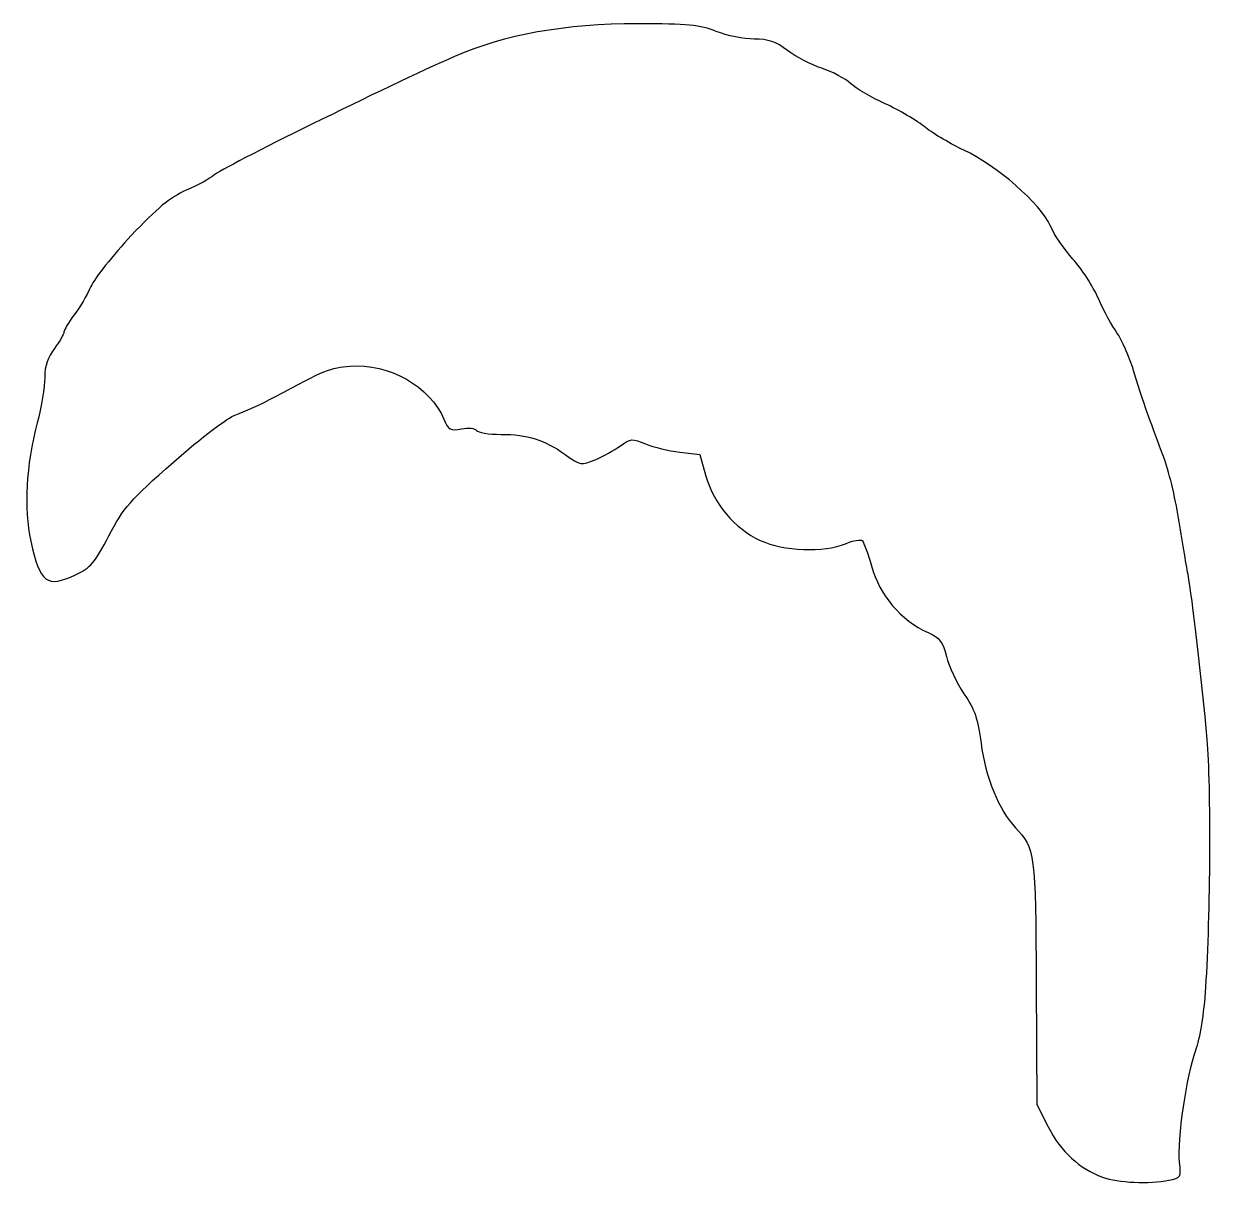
# Model space of a CAD drawing. Header units: centimetres. Extents: x -17.3 to 17.5, y -27 to 26.8.
# Drawn here: x -5.36 to 2.83, y 18.84 to 26.84 of the extents above; entities that cross this region are included whole.
import ezdxf

# ---------------------------------------------------------------- set-up
doc = ezdxf.new("R2010")
doc.units = ezdxf.units.CM
doc.header["$MEASUREMENT"] = 0
doc.layers.add('Layer 1', color=7, linetype='Continuous')

msp = doc.modelspace()

# ---------------------------------------------------------------- linework, layer by layer
at = {"layer": 'Layer 1'}
msp.add_open_spline([(2.08035, 18.89041), (1.9234, 18.94635), (1.79401, 19.06596), (1.70656, 19.23593), (1.70656, 19.23593), (1.70656, 19.23593), (1.62719, 19.39021), (1.62719, 19.39021), (1.62719, 19.39021), (1.62719, 19.39021), (1.62354, 20.22552), (1.62354, 20.22552), (1.62354, 20.22552), (1.61963, 21.12146), (1.61444, 21.16067), (1.48148, 21.29896), (1.48148, 21.29896), (1.36755, 21.41745), (1.27296, 21.64904), (1.24346, 21.88172), (1.24346, 21.88172), (1.22227, 22.04879), (1.19962, 22.1145), (1.1258, 22.22296), (1.1258, 22.22296), (1.07552, 22.29684), (1.02097, 22.41197), (1.00458, 22.4788), (1.00458, 22.4788), (0.97952, 22.58098), (0.95932, 22.60734), (0.87765, 22.64453), (0.87765, 22.64453), (0.68897, 22.73045), (0.54587, 22.89918), (0.48725, 23.10486), (0.48725, 23.10486), (0.46343, 23.18847), (0.43545, 23.26608), (0.42509, 23.27733), (0.42509, 23.27733), (0.41472, 23.28857), (0.36285, 23.27964), (0.30981, 23.25748), (0.30981, 23.25748), (0.15947, 23.19467), (-0.1189, 23.20531), (-0.27928, 23.27999), (-0.27928, 23.27999), (-0.45582, 23.3622), (-0.60058, 23.53374), (-0.65334, 23.72327), (-0.65334, 23.72327), (-0.65334, 23.72327), (-0.69479, 23.87217), (-0.69479, 23.87217), (-0.69479, 23.87217), (-0.69479, 23.87217), (-0.83315, 23.88843), (-0.83315, 23.88843), (-0.83315, 23.88843), (-0.90925, 23.89737), (-1.01543, 23.92304), (-1.06912, 23.94547), (-1.06912, 23.94547), (-1.16095, 23.98385), (-1.17126, 23.98303), (-1.24329, 23.93174), (-1.24329, 23.93174), (-1.2854, 23.90176), (-1.36385, 23.85884), (-1.41762, 23.83638), (-1.41762, 23.83638), (-1.51304, 23.79651), (-1.51802, 23.79738), (-1.62421, 23.87264), (-1.62421, 23.87264), (-1.76963, 23.97569), (-1.88224, 24.01094), (-2.06614, 24.01094), (-2.06614, 24.01094), (-2.15042, 24.01094), (-2.22696, 24.02321), (-2.23623, 24.03821), (-2.23623, 24.03821), (-2.24578, 24.05366), (-2.29055, 24.05845), (-2.33952, 24.04926), (-2.33952, 24.04926), (-2.41755, 24.03462), (-2.42924, 24.04099), (-2.45979, 24.11476), (-2.45979, 24.11476), (-2.55338, 24.3407), (-2.84134, 24.50386), (-3.10756, 24.48178), (-3.10756, 24.48178), (-3.24393, 24.47047), (-3.27946, 24.45597), (-3.62592, 24.27022), (-3.62592, 24.27022), (-3.72112, 24.21918), (-3.84232, 24.16312), (-3.89525, 24.14566), (-3.89525, 24.14566), (-3.95097, 24.12727), (-4.13185, 23.99035), (-4.32491, 23.82041), (-4.32491, 23.82041), (-4.62479, 23.55646), (-4.66958, 23.50535), (-4.76995, 23.31253), (-4.76995, 23.31253), (-4.86729, 23.12554), (-4.89666, 23.09102), (-4.99963, 23.04254), (-4.99963, 23.04254), (-5.19732, 22.94947), (-5.2473, 22.98693), (-5.30814, 23.2738), (-5.30814, 23.2738), (-5.35727, 23.50547), (-5.34199, 23.7932), (-5.26477, 24.09031), (-5.26477, 24.09031), (-5.23641, 24.19945), (-5.21299, 24.34015), (-5.21275, 24.40296), (-5.21275, 24.40296), (-5.21243, 24.48353), (-5.19281, 24.54272), (-5.14615, 24.6039), (-5.14615, 24.6039), (-5.10977, 24.6516), (-5.08, 24.70207), (-5.08, 24.71605), (-5.08, 24.71605), (-5.08, 24.73004), (-5.04906, 24.7825), (-5.01124, 24.83262), (-5.01124, 24.83262), (-4.97343, 24.88274), (-4.92111, 24.97138), (-4.89499, 25.02958), (-4.89499, 25.02958), (-4.86886, 25.08779), (-4.74309, 25.24655), (-4.6155, 25.38238), (-4.6155, 25.38238), (-4.43944, 25.56981), (-4.34809, 25.64502), (-4.23656, 25.69434), (-4.23656, 25.69434), (-4.15574, 25.73009), (-4.07135, 25.77565), (-4.04902, 25.79561), (-4.04902, 25.79561), (-3.98732, 25.85075), (-2.84139, 26.41651), (-2.38654, 26.61639), (-2.38654, 26.61639), (-2.04565, 26.7662), (-1.62156, 26.84198), (-1.12411, 26.84198), (-1.12411, 26.84198), (-0.77872, 26.84198), (-0.69579, 26.83388), (-0.58208, 26.78906), (-0.58208, 26.78906), (-0.50825, 26.75996), (-0.39086, 26.73615), (-0.32123, 26.73615), (-0.32123, 26.73615), (-0.22179, 26.73615), (-0.17234, 26.71928), (-0.0907, 26.65751), (-0.0907, 26.65751), (-0.03354, 26.61427), (0.07276, 26.55923), (0.14552, 26.5352), (0.14552, 26.5352), (0.21828, 26.51118), (0.30762, 26.46381), (0.34405, 26.42993), (0.34405, 26.42993), (0.38048, 26.39604), (0.48764, 26.33318), (0.58218, 26.29023), (0.58218, 26.29023), (0.67671, 26.24728), (0.80169, 26.1741), (0.8599, 26.1276), (0.8599, 26.1276), (0.9181, 26.08111), (1.03766, 26.01038), (1.12558, 25.97043), (1.12558, 25.97043), (1.3451, 25.87068), (1.6578, 25.59754), (1.72084, 25.45047), (1.72084, 25.45047), (1.74795, 25.38721), (1.8182, 25.28331), (1.87695, 25.21958), (1.87695, 25.21958), (1.93569, 25.15585), (2.01469, 25.03345), (2.05251, 24.94758), (2.05251, 24.94758), (2.09032, 24.86172), (2.14794, 24.75574), (2.18056, 24.71208), (2.18056, 24.71208), (2.21317, 24.66843), (2.26701, 24.54341), (2.3002, 24.43427), (2.3002, 24.43427), (2.33339, 24.32513), (2.3783, 24.18821), (2.39999, 24.13), (2.39999, 24.13), (2.42169, 24.07179), (2.4676, 23.94916), (2.50202, 23.85748), (2.50202, 23.85748), (2.53644, 23.7658), (2.58289, 23.5753), (2.60525, 23.43415), (2.60525, 23.43415), (2.62761, 23.29299), (2.65702, 23.11797), (2.67061, 23.04521), (2.67061, 23.04521), (2.69998, 22.88793), (2.76656, 22.31453), (2.8027, 21.9075), (2.8027, 21.9075), (2.83065, 21.59273), (2.82591, 20.691), (2.79372, 20.20094), (2.79372, 20.20094), (2.78126, 20.01118), (2.75489, 19.84688), (2.72366, 19.76438), (2.72366, 19.76438), (2.66222, 19.60204), (2.59554, 19.14196), (2.61206, 18.99426), (2.61206, 18.99426), (2.62376, 18.88965), (2.62104, 18.88497), (2.53911, 18.86858), (2.53911, 18.86858), (2.40158, 18.84108), (2.19059, 18.85111), (2.08035, 18.89041)], degree=3, knots=[0, 0, 0, 0, 0.0153846, 0.0153846, 0.0153846, 0.0153846, 0.0307692, 0.0307692, 0.0307692, 0.0307692, 0.0461538, 0.0461538, 0.0461538, 0.0461538, 0.0615385, 0.0615385, 0.0615385, 0.0615385, 0.0769231, 0.0769231, 0.0769231, 0.0769231, 0.0923077, 0.0923077, 0.0923077, 0.0923077, 0.1076923, 0.1076923, 0.1076923, 0.1076923, 0.1230769, 0.1230769, 0.1230769, 0.1230769, 0.1384615, 0.1384615, 0.1384615, 0.1384615, 0.1538462, 0.1538462, 0.1538462, 0.1538462, 0.1692308, 0.1692308, 0.1692308, 0.1692308, 0.1846154, 0.1846154, 0.1846154, 0.1846154, 0.2, 0.2, 0.2, 0.2, 0.2153846, 0.2153846, 0.2153846, 0.2153846, 0.2307692, 0.2307692, 0.2307692, 0.2307692, 0.2461538, 0.2461538, 0.2461538, 0.2461538, 0.2615385, 0.2615385, 0.2615385, 0.2615385, 0.2769231, 0.2769231, 0.2769231, 0.2769231, 0.2923077, 0.2923077, 0.2923077, 0.2923077, 0.3076923, 0.3076923, 0.3076923, 0.3076923, 0.3230769, 0.3230769, 0.3230769, 0.3230769, 0.3384615, 0.3384615, 0.3384615, 0.3384615, 0.3538462, 0.3538462, 0.3538462, 0.3538462, 0.3692308, 0.3692308, 0.3692308, 0.3692308, 0.3846154, 0.3846154, 0.3846154, 0.3846154, 0.4, 0.4, 0.4, 0.4, 0.4153846, 0.4153846, 0.4153846, 0.4153846, 0.4307692, 0.4307692, 0.4307692, 0.4307692, 0.4461538, 0.4461538, 0.4461538, 0.4461538, 0.4615385, 0.4615385, 0.4615385, 0.4615385, 0.4769231, 0.4769231, 0.4769231, 0.4769231, 0.4923077, 0.4923077, 0.4923077, 0.4923077, 0.5076923, 0.5076923, 0.5076923, 0.5076923, 0.5230769, 0.5230769, 0.5230769, 0.5230769, 0.5384615, 0.5384615, 0.5384615, 0.5384615, 0.5538462, 0.5538462, 0.5538462, 0.5538462, 0.5692308, 0.5692308, 0.5692308, 0.5692308, 0.5846154, 0.5846154, 0.5846154, 0.5846154, 0.6, 0.6, 0.6, 0.6, 0.6153846, 0.6153846, 0.6153846, 0.6153846, 0.6307692, 0.6307692, 0.6307692, 0.6307692, 0.6461538, 0.6461538, 0.6461538, 0.6461538, 0.6615385, 0.6615385, 0.6615385, 0.6615385, 0.6769231, 0.6769231, 0.6769231, 0.6769231, 0.6923077, 0.6923077, 0.6923077, 0.6923077, 0.7076923, 0.7076923, 0.7076923, 0.7076923, 0.7230769, 0.7230769, 0.7230769, 0.7230769, 0.7384615, 0.7384615, 0.7384615, 0.7384615, 0.7538462, 0.7538462, 0.7538462, 0.7538462, 0.7692308, 0.7692308, 0.7692308, 0.7692308, 0.7846154, 0.7846154, 0.7846154, 0.7846154, 0.8, 0.8, 0.8, 0.8, 0.8153846, 0.8153846, 0.8153846, 0.8153846, 0.8307692, 0.8307692, 0.8307692, 0.8307692, 0.8461538, 0.8461538, 0.8461538, 0.8461538, 0.8615385, 0.8615385, 0.8615385, 0.8615385, 0.8769231, 0.8769231, 0.8769231, 0.8769231, 0.8923077, 0.8923077, 0.8923077, 0.8923077, 0.9076923, 0.9076923, 0.9076923, 0.9076923, 0.9230769, 0.9230769, 0.9230769, 0.9230769, 0.9384615, 0.9384615, 0.9384615, 0.9384615, 0.9538462, 0.9538462, 0.9538462, 0.9538462, 0.9692308, 0.9692308, 0.9692308, 0.9692308, 1, 1, 1, 1], dxfattribs=at)

doc.saveas('drawing.dxf')
